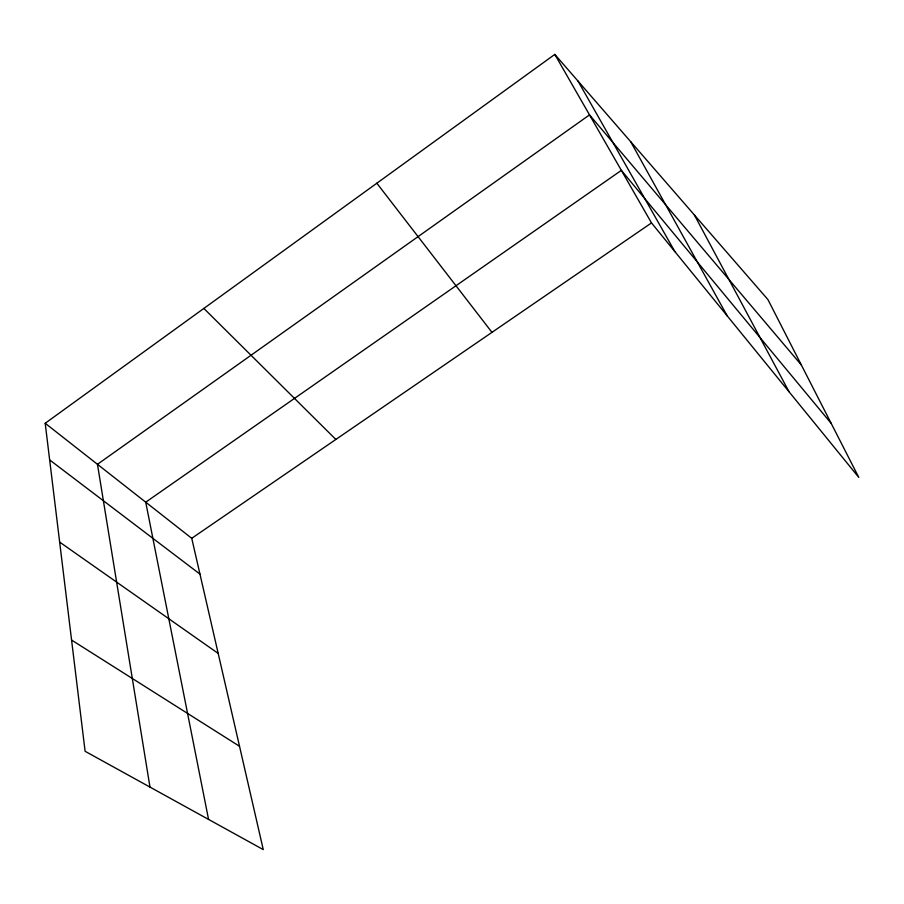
<?xml version="1.0" encoding="UTF-8"?>
<svg xmlns="http://www.w3.org/2000/svg" width="904" height="904" viewBox="0 0 904 904"><rect width="100%" height="100%" fill="white"/><g stroke="black" fill="none" stroke-linecap="round" stroke-linejoin="round"><path stroke-width="1.36" d="M45.2 423.275L191.738 538.309L263.267 849.602L85.1 751.292L45.2 423.275L554.807 54.398L767.914 299.563L858.8 477.414L651.501 222.915L554.807 54.398M191.738 538.309L651.501 222.915M71.563 640.043L239.526 746.286M59.653 542.095L218.18 653.411M49.663 459.933L199.965 574.108M203.852 308.433L335.847 439.446M801.362 365.013L589.51 114.887L97.462 464.306L149.974 787.09M831.217 423.434L621.353 170.37L145.725 502.195L208.564 819.419M376.832 183.218L491.968 332.344M578.063 81.145L674.915 251.662M630.687 141.691L727.178 315.824M694.351 214.937L789.068 391.794"/></g></svg>
